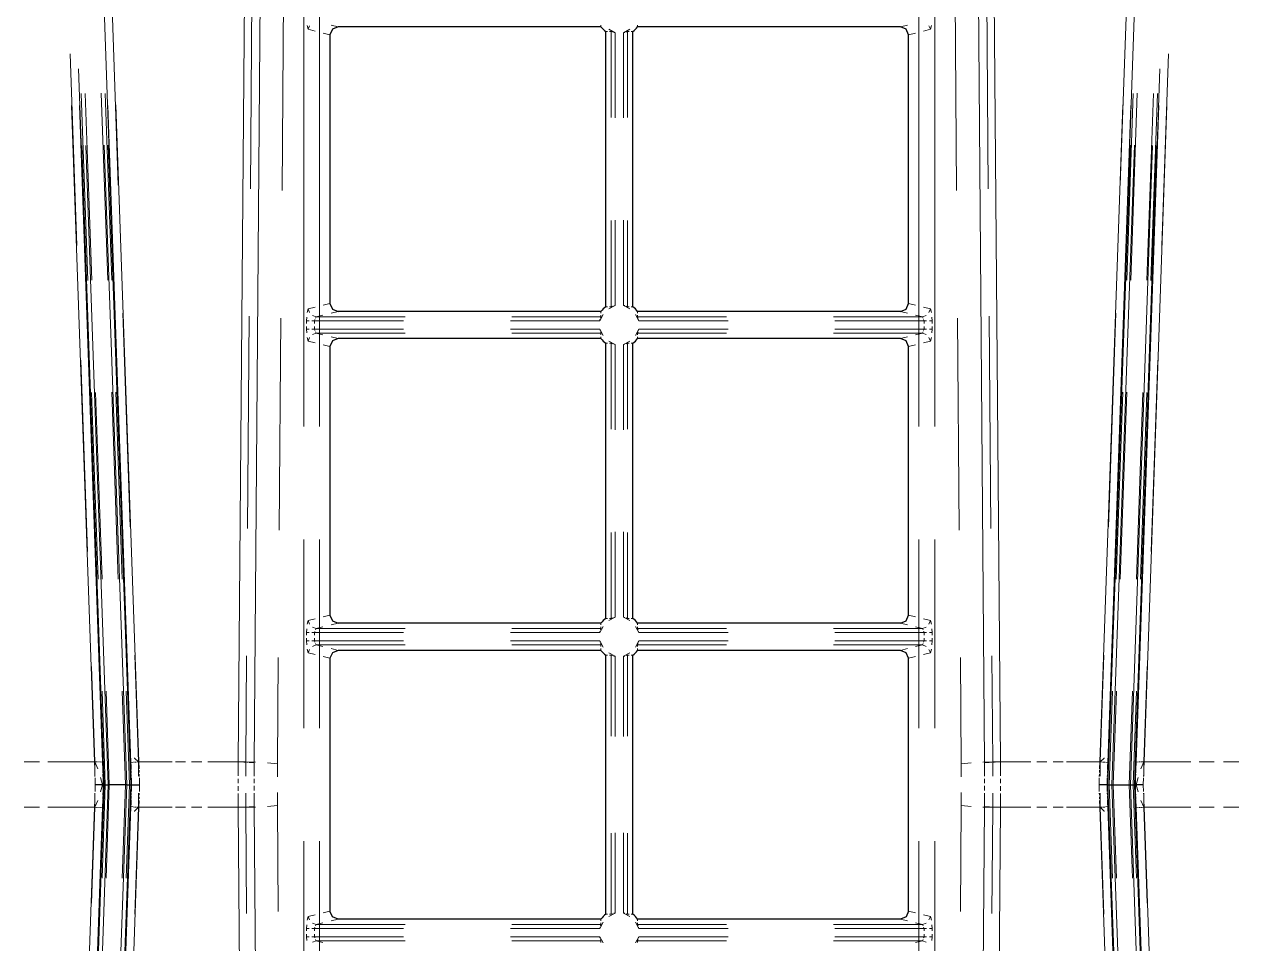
# Model space of a CAD drawing. Header units: millimetres. Extents: x 0 to 1989, y -338 to 950.
# Drawn here: x 988.9 to 1140.8, y 491.2 to 606.2 of the extents above; entities that cross this region are included whole.
import ezdxf

# ---------------------------------------------------------------- set-up
doc = ezdxf.new("R2010")
doc.units = ezdxf.units.MM
doc.layers.add('DETAIL', color=8, linetype='Continuous')
doc.layers.add('FINE', color=9, linetype='Continuous')

msp = doc.modelspace()

# ---------------------------------------------------------------- linework, layer by layer
at = {"layer": 'DETAIL', "lineweight": 25}
for p, q in [((1061.02, 605.88), (1028.13, 605.88)), ((1061.61, 570.87), (1061.61, 605.29)), ((1098.49, 605.88), (1065.6, 605.88)), ((1061.02, 570.28), (1028.13, 570.28)), ((1098.49, 570.28), (1065.6, 570.28)), ((1061.02, 566.88), (1028.13, 566.88)), ((1098.49, 566.88), (1065.6, 566.88)), ((1027.12, 565.89), (1027.12, 532.28)), ((1061.61, 531.87), (1061.61, 566.29)), ((1065.01, 531.87), (1065.01, 566.29)), ((1098.49, 531.28), (1065.6, 531.28)), ((1061.02, 527.88), (1028.13, 527.88)), ((1061.61, 494.87), (1061.61, 527.29)), ((1065.01, 494.87), (1065.01, 527.29)), ((1098.49, 527.88), (1065.6, 527.88)), ((1027.12, 526.89), (1027.12, 495.28)), ((1099.5, 495.28), (1099.5, 526.89)), ((998.88, 511.08), (998.76, 511.08)), ((998.88, 511.08), (999.38, 511.08)), ((1001.69, 511.08), (999.38, 511.08)), ((1001.69, 511.08), (1002.19, 511.08)), ((1002.19, 511.08), (1002.31, 511.08)), ((1124.44, 511.08), (1124.32, 511.08)), ((1124.44, 511.08), (1124.94, 511.08)), ((1124.94, 511.08), (1127.24, 511.08)), ((1127.24, 511.08), (1127.74, 511.08)), ((1127.74, 511.08), (1127.86, 511.08)), ((1061.02, 494.28), (1028.13, 494.28))]:
    msp.add_line(p, q, dxfattribs=at)
for points in [[(1028.13, 605.88), (1027.42, 605.59), (1027.12, 604.89)], [(1027.12, 604.89), (1027.12, 571.28), (1027.42, 570.57), (1028.13, 570.28)], [(1099.5, 571.28), (1099.5, 604.89), (1099.21, 605.59), (1098.49, 605.88)], [(1098.49, 570.28), (1099.21, 570.57), (1099.5, 571.28)], [(1028.13, 566.88), (1027.42, 566.59), (1027.12, 565.89)], [(1099.5, 565.89), (1099.21, 566.59), (1098.49, 566.88)], [(1098.49, 531.28), (1099.21, 531.57), (1099.5, 532.28), (1099.5, 565.89)], [(1027.12, 532.28), (1027.42, 531.57), (1028.13, 531.28)], [(1028.13, 527.88), (1027.42, 527.59), (1027.12, 526.89)], [(1099.5, 526.89), (1099.21, 527.59), (1098.49, 527.88)], [(998.76, 511.08), (998.7, 511.08), (998.53, 511.08), (998.28, 511.08), (997.96, 511.08), (997.78, 511.08), (997.76, 511.08)], [(1002.31, 511.08), (1002.37, 511.08), (1002.54, 511.08), (1002.79, 511.08), (1003.1, 511.08), (1003.28, 511.08), (1003.31, 511.08)], [(1124.32, 511.08), (1124.25, 511.08), (1124.09, 511.08), (1123.83, 511.08), (1123.52, 511.08), (1123.34, 511.08), (1123.32, 511.08)], [(1128.86, 511.08), (1128.84, 511.08), (1128.66, 511.08), (1128.35, 511.08), (1128.09, 511.08), (1127.92, 511.08), (1127.86, 511.08)], [(1028.13, 494.28), (1027.42, 494.57), (1027.12, 495.28)], [(1099.5, 495.28), (1099.21, 494.57), (1098.49, 494.28)]]:
    msp.add_lwpolyline(points, dxfattribs=at)
for points in [[(1061.02, 605.88, 0.073465), (1061.61, 605.29)], [(1065.01, 570.87), (1065.01, 605.29, 0.073581), (1065.6, 605.88)], [(1061.61, 570.87, 0.073487), (1061.02, 570.28)], [(1065.6, 570.28, 0.073431), (1065.01, 570.87)], [(1061.02, 566.88, 0.073535), (1061.61, 566.29)], [(1065.01, 566.29, 0.073316), (1065.6, 566.88)], [(1061.61, 531.87, 0.073176), (1061.02, 531.28), (1028.13, 531.28)], [(1065.6, 531.28, 0.073316), (1065.01, 531.87)], [(1061.02, 527.88, 0.073535), (1061.61, 527.29)], [(1065.01, 527.29, 0.073316), (1065.6, 527.88)], [(1061.61, 494.87, 0.073222), (1061.02, 494.28)], [(1098.49, 494.28), (1065.6, 494.28, 0.073385), (1065.01, 494.87)]]:
    msp.add_lwpolyline(points, format="xyb", dxfattribs=at)
at = {"layer": 'FINE', "lineweight": 9}
for p, q in [((1023.85, 697.34), (1023.85, 555.88)), ((1025.83, 555.88), (1025.83, 697.34)), ((1100.79, 697.34), (1100.79, 555.88)), ((1102.77, 555.88), (1102.77, 697.34)), ((1016.48, 618.1), (1015.64, 513.92)), ((1017.63, 513.8), (1018.46, 617.99)), ((1108.16, 617.99), (1109, 513.8)), ((1110.98, 513.92), (1110.14, 618.1)), ((999.7, 612.81), (1000.64, 586.08)), ((1125.98, 586.08), (1126.92, 612.81)), ((999.66, 585.34), (998.72, 612.18)), ((1017.16, 585.61), (1017.37, 612.17)), ((1021.33, 611.94), (1021.12, 585.39)), ((1105.5, 585.39), (1105.29, 611.94)), ((1109.25, 612.17), (1109.47, 585.61)), ((1127.9, 612.18), (1126.96, 585.34)), ((1024.39, 605.57), (1024.57, 606)), ((1027.12, 604.89), (1026.27, 605.1)), ((1027.27, 606.1), (1028.13, 605.88)), ((1061.02, 606.1), (1061.02, 605.88)), ((1061.61, 605.29), (1061.82, 605.29)), ((1062.79, 605.14), (1062.01, 605.56)), ((1062.08, 605.29), (1062.29, 605.29)), ((1062.29, 594.53), (1062.29, 605.29)), ((1062.79, 605.14), (1062.79, 594.48)), ((1064.61, 605.56), (1063.83, 605.14)), ((1063.83, 605.14), (1063.99, 605.17)), ((1063.83, 594.48), (1063.83, 605.14)), ((1064.33, 605.29), (1064.33, 594.53)), ((1064.54, 605.29), (1064.33, 605.29)), ((1065.01, 605.29), (1064.8, 605.29)), ((1065.6, 605.88), (1065.6, 606.1)), ((1098.49, 605.88), (1099.35, 606.1)), ((1100.35, 605.1), (1099.5, 604.89)), ((1102.23, 605.57), (1101.38, 605.35)), ((1102.05, 606), (1102.23, 605.57)), ((1102.37, 606.02), (1102.23, 605.57)), ((995.45, 578.54), (994.62, 602.48)), ((1132.01, 602.48), (1131.17, 578.54)), ((995.68, 600.61), (996.53, 576.41)), ((1130.09, 576.41), (1130.94, 600.61)), ((996.82, 574.16), (996, 597.52)), ((996.5, 597.53), (997.32, 574.17)), ((999.34, 574.19), (998.52, 597.56)), ((999.02, 597.55), (999.84, 574.18)), ((1126.78, 574.18), (1127.6, 597.55)), ((1128.1, 597.56), (1127.28, 574.19)), ((1129.3, 574.17), (1130.12, 597.53)), ((1130.62, 597.52), (1129.8, 574.16)), ((994.8, 596.05), (997.66, 513.92)), ((998.66, 513.9), (995.8, 596.03)), ((999.33, 596.02), (1002.21, 513.83)), ((1003.21, 513.92), (1000.33, 596.11)), ((1126.29, 596.11), (1123.41, 513.92)), ((1124.41, 513.83), (1127.29, 596.02)), ((1130.82, 596.03), (1127.96, 513.9)), ((1128.96, 513.92), (1131.82, 596.05)), ((996.1, 591.03), (998.88, 511.08)), ((999.38, 511.08), (996.6, 591.02)), ((998.88, 591.05), (1001.69, 511.08)), ((1002.19, 511.08), (999.38, 591.06)), ((1127.24, 591.06), (1124.44, 511.08)), ((1124.94, 511.08), (1127.74, 591.05)), ((1130.02, 591.02), (1127.24, 511.08)), ((1127.74, 511.08), (1130.52, 591.03)), ((1062.29, 570.87), (1062.29, 581.63)), ((1062.79, 581.69), (1062.79, 571.03)), ((1063.83, 571.03), (1063.83, 581.69)), ((1064.33, 581.63), (1064.33, 570.87)), ((1026.27, 571.06), (1027.12, 571.28)), ((1099.5, 571.28), (1100.35, 571.06)), ((1001.2, 570.04), (1002.13, 543.32)), ((1016.82, 543.13), (1017.03, 569.68)), ((1024.25, 570.14), (1024.39, 570.6)), ((1024.39, 570.6), (1025.25, 570.81)), ((1024.39, 570.6), (1024.57, 570.16)), ((1024.95, 569.78), (1025.38, 569.6)), ((1026.24, 569.81), (1025.38, 569.6)), ((1028.13, 570.28), (1027.27, 570.07)), ((1060.86, 569.1), (1061.29, 569.88)), ((1061.02, 570.07), (1061.02, 570.28)), ((1061.02, 569.6), (1061.02, 569.81)), ((1061.82, 570.87), (1061.61, 570.87)), ((1062.01, 570.6), (1062.79, 571.03)), ((1062.29, 570.87), (1062.08, 570.87)), ((1062.79, 571.03), (1062.63, 570.99)), ((1063.83, 571.03), (1064.61, 570.6)), ((1064.33, 570.87), (1064.54, 570.87)), ((1064.8, 570.87), (1065.01, 570.87)), ((1065.33, 569.88), (1065.76, 569.1)), ((1065.6, 570.28), (1065.6, 570.07)), ((1065.6, 569.81), (1065.6, 569.6)), ((1099.35, 570.07), (1098.49, 570.28)), ((1101.24, 569.6), (1101.68, 569.78)), ((1101.38, 570.81), (1102.23, 570.6)), ((1102.05, 570.16), (1102.23, 570.6)), ((1102.23, 570.6), (1102.37, 570.14)), ((1109.59, 569.68), (1109.8, 543.13)), ((1124.49, 543.32), (1125.42, 570.04)), ((1001.17, 542.4), (1000.23, 569.24)), ((1020.99, 569.45), (1020.78, 542.9)), ((1024.19, 569.1), (1024.22, 569.57)), ((1024.19, 569.1), (1024.5, 569.1)), ((1024.19, 568.78), (1024.19, 569.1)), ((1024.19, 568.06), (1024.19, 568.39)), ((1024.87, 569.1), (1025.18, 569.1)), ((1025.24, 569.26), (1025.18, 569.1)), ((1025.18, 569.1), (1025.18, 568.78)), ((1036.33, 569.1), (1025.18, 569.1)), ((1025.38, 569.6), (1025.32, 569.44)), ((1025.38, 569.6), (1036.52, 569.6)), ((1060.86, 569.1), (1049.71, 569.1)), ((1049.88, 569.6), (1061.02, 569.6)), ((1065.6, 569.6), (1076.74, 569.6)), ((1065.76, 569.1), (1065.72, 569.26)), ((1076.91, 569.1), (1065.76, 569.1)), ((1101.44, 569.1), (1090.29, 569.1)), ((1101.3, 569.44), (1101.24, 569.6)), ((1101.44, 569.1), (1101.38, 569.26)), ((1101.44, 569.1), (1101.75, 569.1)), ((1101.44, 568.78), (1101.44, 569.1)), ((1101.44, 568.06), (1101.44, 568.39)), ((1102.12, 569.1), (1102.43, 569.1)), ((1102.4, 569.57), (1102.43, 569.1)), ((1102.43, 569.1), (1102.43, 568.78)), ((1102.43, 568.39), (1102.43, 568.06)), ((1105.84, 542.9), (1105.63, 569.45)), ((1126.39, 569.24), (1125.45, 542.4)), ((1024.19, 568.06), (1024.5, 568.06)), ((1024.22, 567.59), (1024.19, 568.06)), ((1024.39, 566.57), (1024.25, 567.02)), ((1024.39, 566.57), (1024.57, 567)), ((1024.87, 568.06), (1025.18, 568.06)), ((1024.95, 567.38), (1025.38, 567.56)), ((1025.18, 568.06), (1025.24, 567.91)), ((1025.32, 567.72), (1025.38, 567.56)), ((1025.38, 567.56), (1026.24, 567.35)), ((1036.52, 567.56), (1025.38, 567.56)), ((1027.27, 567.1), (1028.13, 566.88)), ((1049.71, 568.06), (1060.86, 568.06)), ((1061.02, 567.56), (1049.88, 567.56)), ((1060.86, 568.06), (1060.9, 567.91)), ((1061.29, 567.28), (1060.86, 568.06)), ((1061.02, 567.56), (1061.02, 567.35)), ((1061.02, 567.1), (1061.02, 566.88)), ((1065.76, 568.06), (1065.33, 567.28)), ((1076.74, 567.56), (1065.6, 567.56)), ((1065.6, 567.35), (1065.6, 567.56)), ((1065.6, 566.88), (1065.6, 567.1)), ((1065.76, 568.06), (1076.91, 568.06)), ((1101.24, 567.56), (1090.1, 567.56)), ((1090.29, 568.06), (1101.44, 568.06)), ((1098.49, 566.88), (1099.35, 567.1)), ((1100.38, 567.35), (1101.24, 567.56)), ((1101.24, 567.56), (1101.3, 567.72)), ((1101.24, 567.56), (1101.68, 567.38)), ((1101.38, 567.91), (1101.44, 568.06)), ((1101.44, 568.06), (1101.75, 568.06)), ((1102.05, 567), (1102.23, 566.57)), ((1102.12, 568.06), (1102.43, 568.06)), ((1102.37, 567.02), (1102.23, 566.57)), ((1102.43, 568.06), (1102.4, 567.59)), ((1025.25, 566.35), (1024.39, 566.57)), ((1027.12, 565.89), (1026.27, 566.1)), ((1061.61, 566.29), (1061.82, 566.29)), ((1062.79, 566.14), (1062.01, 566.56)), ((1062.08, 566.29), (1062.29, 566.29)), ((1062.29, 555.53), (1062.29, 566.29)), ((1062.79, 566.14), (1062.79, 555.48)), ((1064.61, 566.56), (1063.83, 566.14)), ((1063.83, 566.14), (1063.99, 566.17)), ((1063.83, 555.48), (1063.83, 566.14)), ((1064.33, 566.29), (1064.33, 555.53)), ((1064.54, 566.29), (1064.33, 566.29)), ((1065.01, 566.29), (1064.8, 566.29)), ((1100.35, 566.1), (1099.5, 565.89)), ((1102.23, 566.57), (1101.38, 566.35)), ((996.78, 540.25), (995.95, 564.18)), ((1130.67, 564.18), (1129.84, 540.25)), ((997.03, 561.89), (997.87, 537.7)), ((1128.75, 537.7), (1129.59, 561.89)), ((998.13, 536.78), (997.31, 560.14)), ((997.81, 560.15), (998.63, 536.78)), ((1000.64, 536.79), (999.83, 560.16)), ((1000.33, 560.16), (1001.14, 536.79)), ((1125.48, 536.79), (1126.29, 560.16)), ((1126.79, 560.16), (1125.98, 536.79)), ((1127.99, 536.78), (1128.81, 560.15)), ((1129.31, 560.14), (1128.5, 536.78)), ((1062.29, 531.87), (1062.29, 542.63)), ((1062.79, 542.69), (1062.79, 532.03)), ((1063.83, 532.03), (1063.83, 542.69)), ((1064.33, 542.63), (1064.33, 531.87)), ((1023.85, 541.73), (1023.85, 518.15)), ((1025.83, 518.15), (1025.83, 541.73)), ((1100.79, 541.73), (1100.79, 518.15)), ((1102.77, 518.15), (1102.77, 541.73)), ((1024.39, 531.6), (1025.25, 531.81)), ((1026.27, 532.06), (1027.12, 532.28)), ((1061.82, 531.87), (1061.61, 531.87)), ((1062.01, 531.6), (1062.79, 532.03)), ((1062.29, 531.87), (1062.08, 531.87)), ((1062.79, 532.03), (1062.63, 531.99)), ((1063.83, 532.03), (1064.61, 531.6)), ((1064.33, 531.87), (1064.54, 531.87)), ((1064.8, 531.87), (1065.01, 531.87)), ((1099.5, 532.28), (1100.35, 532.06)), ((1101.38, 531.81), (1102.23, 531.6)), ((1024.19, 530.1), (1024.22, 530.57)), ((1024.25, 531.14), (1024.39, 531.6)), ((1024.39, 531.6), (1024.57, 531.16)), ((1024.95, 530.78), (1025.38, 530.6)), ((1025.24, 530.25), (1025.18, 530.1)), ((1025.38, 530.6), (1025.32, 530.44)), ((1026.24, 530.81), (1025.38, 530.6)), ((1025.38, 530.6), (1036.52, 530.6)), ((1028.13, 531.28), (1027.27, 531.07)), ((1049.88, 530.6), (1061.02, 530.6)), ((1060.86, 530.1), (1061.29, 530.88)), ((1061.02, 531.07), (1061.02, 531.28)), ((1061.02, 530.6), (1061.02, 530.81)), ((1065.33, 530.88), (1065.76, 530.1)), ((1065.6, 531.28), (1065.6, 531.07)), ((1065.6, 530.81), (1065.6, 530.6)), ((1065.6, 530.6), (1076.74, 530.6)), ((1065.76, 530.1), (1065.72, 530.26)), ((1099.35, 531.07), (1098.49, 531.28)), ((1101.24, 530.6), (1101.68, 530.78)), ((1101.3, 530.44), (1101.24, 530.6)), ((1101.44, 530.1), (1101.38, 530.25)), ((1102.05, 531.16), (1102.23, 531.6)), ((1102.23, 531.6), (1102.37, 531.14)), ((1102.4, 530.57), (1102.43, 530.1)), ((1024.19, 530.1), (1024.5, 530.1)), ((1024.19, 529.78), (1024.19, 530.1)), ((1024.19, 529.06), (1024.19, 529.39)), ((1024.19, 529.06), (1024.5, 529.06)), ((1024.22, 528.59), (1024.19, 529.06)), ((1024.87, 530.1), (1025.18, 530.1)), ((1024.87, 529.06), (1025.18, 529.06)), ((1025.18, 530.1), (1025.18, 529.78)), ((1036.33, 530.1), (1025.18, 530.1)), ((1025.18, 529.39), (1025.18, 529.06)), ((1025.18, 529.06), (1025.24, 528.91)), ((1025.18, 529.06), (1036.33, 529.06)), ((1025.32, 528.72), (1025.38, 528.56)), ((1060.86, 530.1), (1049.71, 530.1)), ((1049.71, 529.06), (1060.86, 529.06)), ((1060.86, 529.06), (1060.9, 528.91)), ((1061.29, 528.28), (1060.86, 529.06)), ((1065.76, 529.06), (1065.33, 528.28)), ((1076.91, 530.1), (1065.76, 530.1)), ((1065.76, 529.06), (1076.91, 529.06)), ((1101.44, 530.1), (1090.29, 530.1)), ((1101.24, 528.56), (1101.3, 528.72)), ((1101.38, 528.91), (1101.44, 529.06)), ((1101.44, 530.1), (1101.75, 530.1)), ((1101.44, 529.78), (1101.44, 530.1)), ((1101.44, 529.06), (1101.75, 529.06)), ((1102.12, 530.1), (1102.43, 530.1)), ((1102.12, 529.06), (1102.43, 529.06)), ((1102.43, 529.06), (1102.4, 528.59)), ((1102.43, 530.1), (1102.43, 529.78)), ((1102.43, 529.39), (1102.43, 529.06)), ((1002.69, 527.28), (1003.16, 513.92)), ((1016.58, 513.92), (1016.69, 527.19)), ((1024.39, 527.57), (1024.25, 528.02)), ((1024.39, 527.57), (1024.57, 528)), ((1025.25, 527.35), (1024.39, 527.57)), ((1024.95, 528.38), (1025.38, 528.56)), ((1036.52, 528.56), (1025.38, 528.56)), ((1025.38, 528.56), (1026.24, 528.35)), ((1027.27, 528.1), (1028.13, 527.88)), ((1061.02, 528.56), (1049.88, 528.56)), ((1061.02, 528.56), (1061.02, 528.35)), ((1061.02, 528.1), (1061.02, 527.88)), ((1061.61, 527.29), (1061.82, 527.29)), ((1062.79, 527.14), (1062.01, 527.56)), ((1062.08, 527.29), (1062.29, 527.29)), ((1062.29, 517.16), (1062.29, 527.29)), ((1062.79, 527.14), (1062.79, 517.1)), ((1064.61, 527.56), (1063.83, 527.14)), ((1063.83, 527.14), (1063.99, 527.17)), ((1063.83, 517.1), (1063.83, 527.14)), ((1064.33, 527.29), (1064.33, 517.16)), ((1064.54, 527.29), (1064.33, 527.29)), ((1065.01, 527.29), (1064.8, 527.29)), ((1065.6, 528.35), (1065.6, 528.56)), ((1076.74, 528.56), (1065.6, 528.56)), ((1065.6, 527.88), (1065.6, 528.1)), ((1098.49, 527.88), (1099.35, 528.1)), ((1101.24, 528.56), (1101.68, 528.38)), ((1102.23, 527.57), (1101.38, 527.35)), ((1102.05, 528), (1102.23, 527.57)), ((1102.37, 528.02), (1102.23, 527.57)), ((1109.93, 527.19), (1110.04, 513.92)), ((1123.46, 513.92), (1123.93, 527.28)), ((997.7, 513.92), (997.28, 525.88)), ((1002.2, 512.88), (1001.73, 526.3)), ((1020.65, 526.97), (1020.54, 513.69)), ((1027.12, 526.89), (1026.27, 527.1)), ((1100.35, 527.1), (1099.5, 526.89)), ((1106.08, 513.69), (1105.97, 526.97)), ((1124.89, 526.3), (1124.42, 512.88)), ((1129.34, 525.88), (1128.92, 513.92)), ((998.38, 523.18), (998.8, 511.08)), ((999.02, 511.08), (998.62, 522.76)), ((999.12, 522.76), (999.52, 511.08)), ((1001.54, 511.08), (1001.13, 522.77)), ((1001.63, 522.77), (1002.04, 511.08)), ((1124.58, 511.08), (1124.99, 522.77)), ((1125.49, 522.77), (1125.08, 511.08)), ((1127.1, 511.08), (1127.51, 522.76)), ((1128.01, 522.76), (1127.6, 511.08)), ((1127.82, 511.08), (1128.24, 523.18)), ((988.88, 513.92), (990.79, 513.92)), ((997.7, 513.92), (991.83, 513.92)), ((991.94, 513.92), (997.66, 513.92)), ((997.69, 513.05), (997.66, 513.92)), ((997.66, 513.92), (997.97, 513.92)), ((997.7, 513.92), (997.7, 512.14)), ((998.08, 513.06), (997.7, 513.92)), ((998.03, 513.92), (998.13, 513.92)), ((998.19, 513.92), (998.29, 513.92)), ((998.66, 513.9), (998.69, 513.03)), ((1002.26, 513.62), (1002.2, 512.88)), ((1002.24, 512.99), (1002.21, 513.83)), ((1002.58, 513.88), (1002.68, 513.89)), ((1002.74, 513.89), (1002.84, 513.89)), ((1002.9, 513.9), (1003.21, 513.92)), ((1003.16, 513.92), (1003.16, 512.14)), ((1007.36, 513.92), (1003.16, 513.92)), ((1003.21, 513.92), (1003.24, 513.05)), ((1003.21, 513.92), (1007.02, 513.92)), ((1007.78, 513.92), (1009.05, 513.92)), ((1009.81, 513.92), (1011.08, 513.92)), ((1011.84, 513.92), (1015.64, 513.92)), ((1016.58, 513.92), (1012.39, 513.92)), ((1015.64, 512.18), (1015.64, 513.92)), ((1015.64, 513.92), (1016.25, 513.9)), ((1016.37, 513.9), (1016.58, 513.89)), ((1016.58, 513.92), (1016.58, 512.14)), ((1017.82, 513.88), (1016.58, 513.92)), ((1016.7, 513.89), (1016.9, 513.88)), ((1017.02, 513.87), (1017.63, 513.8)), ((1017.63, 513.8), (1017.63, 512.14)), ((1020.54, 513.69), (1019.31, 513.83)), ((1020.54, 512.06), (1020.54, 513.69)), ((1107.31, 513.83), (1106.08, 513.69)), ((1106.08, 513.69), (1106.08, 512.06)), ((1110.04, 513.92), (1108.8, 513.88)), ((1109, 513.8), (1109.6, 513.87)), ((1109, 512.14), (1109, 513.8)), ((1109.72, 513.88), (1109.92, 513.89)), ((1110.04, 512.14), (1110.04, 513.92)), ((1114.23, 513.92), (1110.04, 513.92)), ((1110.04, 513.89), (1110.25, 513.9)), ((1110.37, 513.9), (1110.98, 513.92)), ((1110.98, 513.92), (1110.98, 512.18)), ((1110.98, 513.92), (1114.78, 513.92)), ((1115.54, 513.92), (1116.81, 513.92)), ((1117.57, 513.92), (1118.84, 513.92)), ((1123.46, 513.92), (1119.26, 513.92)), ((1119.6, 513.92), (1123.41, 513.92)), ((1123.38, 513.05), (1123.41, 513.92)), ((1123.41, 513.92), (1123.72, 513.9)), ((1123.46, 513.92), (1123.46, 512.14)), ((1123.78, 513.89), (1123.88, 513.89)), ((1123.94, 513.89), (1124.05, 513.88)), ((1124.42, 512.88), (1124.36, 513.62)), ((1124.41, 513.83), (1124.38, 512.99)), ((1127.93, 513.03), (1127.96, 513.9)), ((1128.33, 513.92), (1128.43, 513.92)), ((1128.49, 513.92), (1128.59, 513.92)), ((1128.92, 513.92), (1128.54, 513.06)), ((1128.65, 513.92), (1128.96, 513.92)), ((1128.92, 513.92), (1128.92, 512.14)), ((1134.79, 513.92), (1128.92, 513.92)), ((1128.96, 513.92), (1128.93, 513.05)), ((1128.96, 513.92), (1134.68, 513.92)), ((1135.83, 513.92), (1137.74, 513.92)), ((1138.88, 513.92), (1140.79, 513.92)), ((997.71, 512.59), (997.7, 512.88)), ((997.72, 512.12), (997.71, 512.41)), ((997.76, 511.08), (997.73, 511.95)), ((998.65, 511.08), (998.42, 511.99)), ((998.7, 512.86), (998.71, 512.57)), ((998.71, 512.4), (998.72, 512.12)), ((998.73, 511.94), (998.76, 511.08)), ((1002.22, 511.69), (1002.21, 512.69)), ((1002.26, 512.54), (1002.25, 512.82)), ((1002.27, 512.09), (1002.26, 512.37)), ((1003.25, 512.88), (1003.25, 512.59)), ((1003.26, 512.41), (1003.27, 512.12)), ((1003.28, 511.95), (1003.31, 511.08)), ((1123.32, 511.08), (1123.34, 511.95)), ((1123.35, 512.12), (1123.36, 512.41)), ((1123.37, 512.59), (1123.38, 512.88)), ((1124.36, 512.37), (1124.35, 512.09)), ((1124.38, 512.82), (1124.37, 512.54)), ((1124.41, 512.66), (1124.4, 511.67)), ((1127.86, 511.08), (1127.89, 511.94)), ((1127.9, 512.12), (1127.91, 512.4)), ((1127.91, 512.57), (1127.92, 512.86)), ((1128.2, 511.99), (1127.97, 511.08)), ((1128.89, 511.95), (1128.86, 511.08)), ((1128.91, 512.41), (1128.9, 512.12)), ((1128.92, 512.88), (1128.91, 512.59)), ((996.1, 431.13), (998.88, 511.08)), ((999.38, 511.08), (996.6, 431.14)), ((997.73, 510.21), (997.76, 511.08)), ((998.38, 498.98), (998.8, 511.08)), ((998.42, 510.17), (998.65, 511.08)), ((999.02, 511.08), (998.62, 499.4)), ((998.76, 511.08), (998.73, 510.22)), ((998.88, 431.11), (1001.69, 511.08)), ((999.12, 499.4), (999.52, 511.08)), ((1002.19, 511.08), (999.38, 431.1)), ((1001.54, 511.08), (1001.13, 499.4)), ((1001.63, 499.4), (1002.04, 511.08)), ((1002.21, 509.5), (1002.22, 510.5)), ((1002.24, 511.64), (1002.26, 511.08)), ((1002.26, 511.08), (1002.24, 510.52)), ((1002.31, 511.08), (1002.28, 511.92)), ((1002.28, 510.24), (1002.31, 511.08)), ((1003.31, 511.08), (1003.28, 510.21)), ((1015.64, 511.26), (1015.64, 511.83)), ((1015.64, 510.33), (1015.64, 510.91)), ((1017.63, 511.8), (1017.63, 511.25)), ((1017.63, 510.92), (1017.63, 510.36)), ((1109, 511.25), (1109, 511.8)), ((1109, 510.36), (1109, 510.92)), ((1110.98, 511.83), (1110.98, 511.26)), ((1110.98, 510.91), (1110.98, 510.33)), ((1123.34, 510.21), (1123.32, 511.08)), ((1124.34, 511.92), (1124.32, 511.08)), ((1124.32, 511.08), (1124.34, 510.24)), ((1124.36, 511.08), (1124.38, 511.64)), ((1124.38, 510.52), (1124.36, 511.08)), ((1124.4, 510.47), (1124.41, 509.47)), ((1127.24, 431.1), (1124.44, 511.08)), ((1124.58, 511.08), (1124.99, 499.4)), ((1124.94, 511.08), (1127.74, 431.11)), ((1125.49, 499.4), (1125.08, 511.08)), ((1127.1, 511.08), (1127.51, 499.4)), ((1130.02, 431.14), (1127.24, 511.08)), ((1128.01, 499.4), (1127.6, 511.08)), ((1127.74, 511.08), (1130.52, 431.13)), ((1127.82, 511.08), (1128.24, 498.98)), ((1127.89, 510.22), (1127.86, 511.08)), ((1127.97, 511.08), (1128.2, 510.17)), ((1128.86, 511.08), (1128.89, 510.21)), ((997.66, 508.25), (997.69, 509.12)), ((997.7, 510.02), (997.7, 508.25)), ((997.7, 509.29), (997.71, 509.58)), ((997.7, 508.25), (998.08, 509.11)), ((997.71, 509.75), (997.72, 510.04)), ((998.69, 509.13), (998.66, 508.27)), ((998.71, 509.59), (998.7, 509.3)), ((998.72, 510.05), (998.71, 509.76)), ((1002.2, 509.28), (1001.73, 495.87)), ((1002.2, 509.28), (1002.26, 508.54)), ((1002.21, 508.34), (1002.24, 509.18)), ((1002.25, 509.35), (1002.26, 509.63)), ((1002.26, 509.79), (1002.27, 510.07)), ((1003.16, 510.02), (1003.16, 508.25)), ((1003.24, 509.12), (1003.21, 508.25)), ((1003.25, 509.58), (1003.25, 509.29)), ((1003.27, 510.04), (1003.26, 509.75)), ((1015.64, 508.25), (1015.64, 509.98)), ((1016.58, 510.02), (1016.58, 508.25)), ((1017.63, 510.03), (1017.63, 508.36)), ((1020.54, 508.47), (1020.54, 510.1)), ((1106.08, 510.1), (1106.08, 508.47)), ((1109, 508.36), (1109, 510.03)), ((1110.04, 508.25), (1110.04, 510.02)), ((1110.98, 509.98), (1110.98, 508.25)), ((1123.36, 509.75), (1123.35, 510.04)), ((1123.38, 509.29), (1123.37, 509.58)), ((1123.41, 508.25), (1123.38, 509.12)), ((1123.46, 510.02), (1123.46, 508.25)), ((1124.35, 510.07), (1124.36, 509.79)), ((1124.36, 508.54), (1124.42, 509.28)), ((1124.37, 509.63), (1124.38, 509.35)), ((1124.38, 509.18), (1124.41, 508.34)), ((1124.89, 495.87), (1124.42, 509.28)), ((1127.91, 509.76), (1127.9, 510.05)), ((1127.92, 509.3), (1127.91, 509.59)), ((1127.96, 508.27), (1127.93, 509.13)), ((1128.54, 509.11), (1128.92, 508.25)), ((1128.9, 510.04), (1128.91, 509.75)), ((1128.91, 509.58), (1128.92, 509.29)), ((1128.92, 510.02), (1128.92, 508.25)), ((1128.93, 509.12), (1128.96, 508.25)), ((990.79, 508.25), (988.88, 508.25)), ((998.66, 508.27), (995.8, 426.13)), ((997.97, 508.24), (997.66, 508.25)), ((998.13, 508.24), (998.03, 508.24)), ((998.29, 508.24), (998.19, 508.24)), ((999.33, 426.14), (1002.21, 508.34)), ((1003.21, 508.25), (1000.33, 426.05)), ((1002.68, 508.28), (1002.58, 508.28)), ((1002.69, 494.88), (1003.16, 508.25)), ((1002.84, 508.27), (1002.74, 508.27)), ((1003.21, 508.25), (1002.9, 508.26)), ((1003.16, 508.25), (1007.36, 508.25)), ((1007.02, 508.25), (1003.21, 508.25)), ((1009.05, 508.25), (1007.78, 508.25)), ((1011.08, 508.25), (1009.81, 508.25)), ((1015.64, 508.25), (1011.84, 508.25)), ((1012.39, 508.25), (1016.58, 508.25)), ((1016.25, 508.26), (1015.64, 508.25)), ((1016.48, 404.06), (1015.64, 508.25)), ((1016.58, 508.27), (1016.37, 508.27)), ((1016.58, 508.25), (1017.82, 508.28)), ((1016.58, 508.25), (1016.69, 494.97)), ((1016.9, 508.28), (1016.7, 508.28)), ((1017.63, 508.36), (1017.02, 508.29)), ((1017.63, 508.36), (1018.46, 404.17)), ((1019.31, 508.34), (1020.54, 508.47)), ((1020.65, 495.2), (1020.54, 508.47)), ((1106.08, 508.47), (1105.97, 495.2)), ((1106.08, 508.47), (1107.31, 508.34)), ((1108.16, 404.17), (1109, 508.36)), ((1108.8, 508.28), (1110.04, 508.25)), ((1109.6, 508.29), (1109, 508.36)), ((1109.92, 508.28), (1109.72, 508.28)), ((1110.25, 508.27), (1110.04, 508.27)), ((1110.98, 508.25), (1110.37, 508.26)), ((1116.81, 508.25), (1115.54, 508.25)), ((1118.84, 508.25), (1117.57, 508.25)), ((1119.26, 508.25), (1123.46, 508.25)), ((1123.41, 508.25), (1119.6, 508.25)), ((1123.72, 508.26), (1123.41, 508.25)), ((1126.29, 426.05), (1123.41, 508.25)), ((1123.46, 508.25), (1123.93, 494.88)), ((1123.88, 508.27), (1123.78, 508.27)), ((1124.05, 508.28), (1123.94, 508.28)), ((1124.41, 508.34), (1127.29, 426.14)), ((1130.82, 426.13), (1127.96, 508.27)), ((1128.43, 508.24), (1128.33, 508.24)), ((1128.59, 508.24), (1128.49, 508.24)), ((1128.96, 508.25), (1128.65, 508.24)), ((1128.96, 508.25), (1131.82, 426.11)), ((1134.68, 508.25), (1128.96, 508.25)), ((1137.74, 508.25), (1135.83, 508.25)), ((1140.79, 508.25), (1138.88, 508.25)), ((1062.29, 494.87), (1062.29, 505)), ((1062.79, 505.06), (1062.79, 495.03)), ((1063.83, 495.03), (1063.83, 505.06)), ((1064.33, 505), (1064.33, 494.87)), ((1023.85, 504.01), (1023.85, 480.43)), ((1025.83, 480.43), (1025.83, 504.01)), ((1100.79, 504.01), (1100.79, 480.43)), ((1102.77, 480.43), (1102.77, 504.01)), ((1027.12, 495.28), (1026.27, 495.06)), ((1100.35, 495.06), (1099.5, 495.28)), ((1024.39, 494.6), (1024.25, 494.14)), ((1025.25, 494.81), (1024.39, 494.6)), ((1024.39, 494.6), (1024.57, 494.16)), ((1024.95, 493.78), (1025.38, 493.6)), ((1027.27, 494.07), (1028.13, 494.28)), ((1061.29, 493.88), (1060.86, 493.1)), ((1061.02, 494.07), (1061.02, 494.28)), ((1061.02, 493.6), (1061.02, 493.81)), ((1061.61, 494.87), (1061.82, 494.87)), ((1062.79, 495.03), (1062.01, 494.6)), ((1062.08, 494.87), (1062.29, 494.87)), ((1063.83, 495.03), (1063.99, 494.99)), ((1064.61, 494.6), (1063.83, 495.03)), ((1064.54, 494.87), (1064.33, 494.87)), ((1065.01, 494.87), (1064.8, 494.87)), ((1065.76, 493.1), (1065.33, 493.88)), ((1065.6, 494.28), (1065.6, 494.07)), ((1065.6, 493.81), (1065.6, 493.6)), ((1098.49, 494.28), (1099.35, 494.07)), ((1101.24, 493.6), (1101.68, 493.78)), ((1102.23, 494.6), (1101.38, 494.81)), ((1102.05, 494.16), (1102.23, 494.6)), ((1102.37, 494.14), (1102.23, 494.6)), ((1024.22, 493.57), (1024.19, 493.1)), ((1024.19, 493.1), (1024.5, 493.1)), ((1024.19, 493.1), (1024.19, 492.78)), ((1024.19, 492.39), (1024.19, 492.06)), ((1024.87, 493.1), (1025.18, 493.1)), ((1025.18, 493.1), (1025.24, 493.26)), ((1025.18, 492.78), (1025.18, 493.1)), ((1025.18, 493.1), (1036.33, 493.1)), ((1025.18, 492.06), (1025.18, 492.39)), ((1025.32, 493.44), (1025.38, 493.6)), ((1049.71, 493.1), (1060.86, 493.1)), ((1061.02, 493.6), (1049.88, 493.6)), ((1060.86, 493.1), (1060.9, 493.26)), ((1076.74, 493.6), (1065.6, 493.6)), ((1065.76, 493.1), (1076.91, 493.1)), ((1090.29, 493.1), (1101.44, 493.1)), ((1101.24, 493.6), (1101.3, 493.44)), ((1101.38, 493.26), (1101.44, 493.1)), ((1101.44, 493.1), (1101.75, 493.1)), ((1101.44, 493.1), (1101.44, 492.78)), ((1101.44, 492.39), (1101.44, 492.06)), ((1102.12, 493.1), (1102.43, 493.1)), ((1102.43, 493.1), (1102.4, 493.57)), ((1102.43, 492.78), (1102.43, 493.1)), ((1102.43, 492.06), (1102.43, 492.39)), ((1024.19, 492.06), (1024.5, 492.06)), ((1024.19, 492.06), (1024.22, 491.59)), ((1024.87, 492.06), (1025.18, 492.06)), ((1024.95, 491.38), (1025.38, 491.56)), ((1025.24, 491.91), (1025.18, 492.06)), ((1036.33, 492.06), (1025.18, 492.06)), ((1025.38, 491.56), (1025.32, 491.72)), ((1025.38, 491.56), (1036.52, 491.56)), ((1026.24, 491.35), (1025.38, 491.56)), ((1060.86, 492.06), (1049.71, 492.06)), ((1049.88, 491.56), (1061.02, 491.56)), ((1060.86, 492.06), (1061.29, 491.28)), ((1061.02, 491.56), (1061.02, 491.35)), ((1065.33, 491.28), (1065.76, 492.06)), ((1065.6, 491.56), (1076.74, 491.56)), ((1065.6, 491.35), (1065.6, 491.56)), ((1065.76, 492.06), (1065.72, 491.91)), ((1076.91, 492.06), (1065.76, 492.06)), ((1101.44, 492.06), (1090.29, 492.06)), ((1101.3, 491.72), (1101.24, 491.56)), ((1101.24, 491.56), (1101.68, 491.38)), ((1101.44, 492.06), (1101.38, 491.91)), ((1101.44, 492.06), (1101.75, 492.06)), ((1102.12, 492.06), (1102.43, 492.06)), ((1102.4, 491.59), (1102.43, 492.06))]:
    msp.add_line(p, q, dxfattribs=at)
for points in [[(1025.25, 605.35), (1024.39, 605.57), (1024.25, 606.02)], [(1062.29, 605.29), (1062.32, 605.28), (1062.4, 605.25), (1062.45, 605.23)], [(1062.63, 605.18), (1062.67, 605.16), (1062.79, 605.14)], [(1064.17, 605.23), (1064.26, 605.26), (1064.32, 605.29), (1064.33, 605.29)], [(1062.45, 570.93), (1062.36, 570.9), (1062.3, 570.88), (1062.29, 570.87)], [(1063.99, 570.99), (1063.95, 571), (1063.83, 571.03)], [(1064.33, 570.87), (1064.3, 570.89), (1064.22, 570.91), (1064.17, 570.93)], [(1090.1, 569.6), (1101.24, 569.6), (1100.38, 569.81)], [(1025.18, 568.39), (1025.18, 568.06), (1036.33, 568.06)], [(1060.9, 569.26), (1060.89, 569.22), (1060.86, 569.1)], [(1061.02, 569.6), (1061.01, 569.57), (1060.98, 569.49), (1060.96, 569.44)], [(1065.66, 569.44), (1065.63, 569.53), (1065.61, 569.59), (1065.6, 569.6)], [(1060.96, 567.72), (1060.99, 567.63), (1061.02, 567.57), (1061.02, 567.56)], [(1065.6, 567.56), (1065.61, 567.6), (1065.64, 567.67), (1065.66, 567.72)], [(1065.72, 567.91), (1065.73, 567.95), (1065.76, 568.06)], [(1062.29, 566.29), (1062.32, 566.28), (1062.4, 566.25), (1062.45, 566.23)], [(1062.63, 566.18), (1062.67, 566.16), (1062.79, 566.14)], [(1064.17, 566.23), (1064.26, 566.26), (1064.32, 566.29), (1064.33, 566.29)], [(1062.45, 531.93), (1062.36, 531.9), (1062.3, 531.88), (1062.29, 531.87)], [(1063.99, 531.99), (1063.95, 532), (1063.83, 532.03)], [(1064.33, 531.87), (1064.3, 531.89), (1064.22, 531.91), (1064.17, 531.93)], [(1060.9, 530.26), (1060.89, 530.22), (1060.86, 530.1)], [(1061.02, 530.6), (1061.01, 530.57), (1060.98, 530.49), (1060.96, 530.44)], [(1065.66, 530.44), (1065.63, 530.53), (1065.61, 530.59), (1065.6, 530.6)], [(1090.1, 530.6), (1101.24, 530.6), (1100.38, 530.81)], [(1060.96, 528.72), (1060.99, 528.63), (1061.02, 528.57), (1061.02, 528.56)], [(1065.6, 528.56), (1065.61, 528.6), (1065.64, 528.67), (1065.66, 528.72)], [(1065.72, 528.91), (1065.73, 528.95), (1065.76, 529.06)], [(1090.29, 529.06), (1101.44, 529.06), (1101.44, 529.39)], [(1062.29, 527.29), (1062.32, 527.28), (1062.4, 527.25), (1062.45, 527.23)], [(1062.63, 527.18), (1062.67, 527.16), (1062.79, 527.14)], [(1064.17, 527.23), (1064.26, 527.26), (1064.32, 527.29), (1064.33, 527.29)], [(1100.38, 528.35), (1101.24, 528.56), (1090.1, 528.56)], [(998.36, 513.92), (998.36, 513.92), (998.66, 513.9)], [(1002.21, 513.83), (1002.51, 513.88), (1002.51, 513.88)], [(1003.16, 513.92), (1002.65, 514.41), (1002.63, 514.38)], [(1123.99, 514.38), (1123.97, 514.41), (1123.46, 513.92)], [(1124.11, 513.88), (1124.11, 513.88), (1124.41, 513.83)], [(1127.96, 513.9), (1128.26, 513.92), (1128.26, 513.92)], [(1002.2, 512.88), (1002.2, 512.84), (1002.22, 512.32)], [(1124.4, 512.32), (1124.42, 512.84), (1124.42, 512.88)], [(1002.22, 509.85), (1002.2, 509.33), (1002.2, 509.28)], [(1124.42, 509.28), (1124.42, 509.33), (1124.4, 509.85)], [(991.83, 508.25), (997.7, 508.25), (997.28, 496.28)], [(994.8, 426.11), (997.66, 508.25), (991.94, 508.25)], [(998.66, 508.27), (998.36, 508.24), (998.36, 508.24)], [(1002.51, 508.29), (1002.51, 508.29), (1002.21, 508.34)], [(1002.63, 507.78), (1002.65, 507.76), (1003.16, 508.25)], [(1109.93, 494.97), (1110.04, 508.25), (1114.23, 508.25)], [(1114.78, 508.25), (1110.98, 508.25), (1110.14, 404.06)], [(1123.46, 508.25), (1123.97, 507.76), (1123.99, 507.78)], [(1124.41, 508.34), (1124.11, 508.29), (1124.11, 508.29)], [(1128.26, 508.24), (1128.26, 508.24), (1127.96, 508.27)], [(1129.34, 496.28), (1128.92, 508.25), (1134.79, 508.25)], [(1036.52, 493.6), (1025.38, 493.6), (1026.24, 493.81)], [(1062.29, 494.87), (1062.32, 494.89), (1062.4, 494.91), (1062.45, 494.93)], [(1062.63, 494.99), (1062.67, 495), (1062.79, 495.03)], [(1064.17, 494.93), (1064.26, 494.9), (1064.32, 494.88), (1064.33, 494.87)], [(1100.38, 493.81), (1101.24, 493.6), (1090.1, 493.6)], [(1060.96, 493.44), (1060.99, 493.53), (1061.02, 493.59), (1061.02, 493.6)], [(1065.6, 493.6), (1065.61, 493.57), (1065.64, 493.49), (1065.66, 493.44)], [(1065.72, 493.26), (1065.73, 493.22), (1065.76, 493.1)], [(1060.9, 491.91), (1060.89, 491.95), (1060.86, 492.06)], [(1061.02, 491.56), (1061.01, 491.6), (1060.98, 491.67), (1060.96, 491.72)], [(1065.66, 491.72), (1065.63, 491.63), (1065.61, 491.57), (1065.6, 491.56)], [(1090.1, 491.56), (1101.24, 491.56), (1100.38, 491.35)]]:
    msp.add_lwpolyline(points, dxfattribs=at)

doc.saveas('drawing.dxf')
